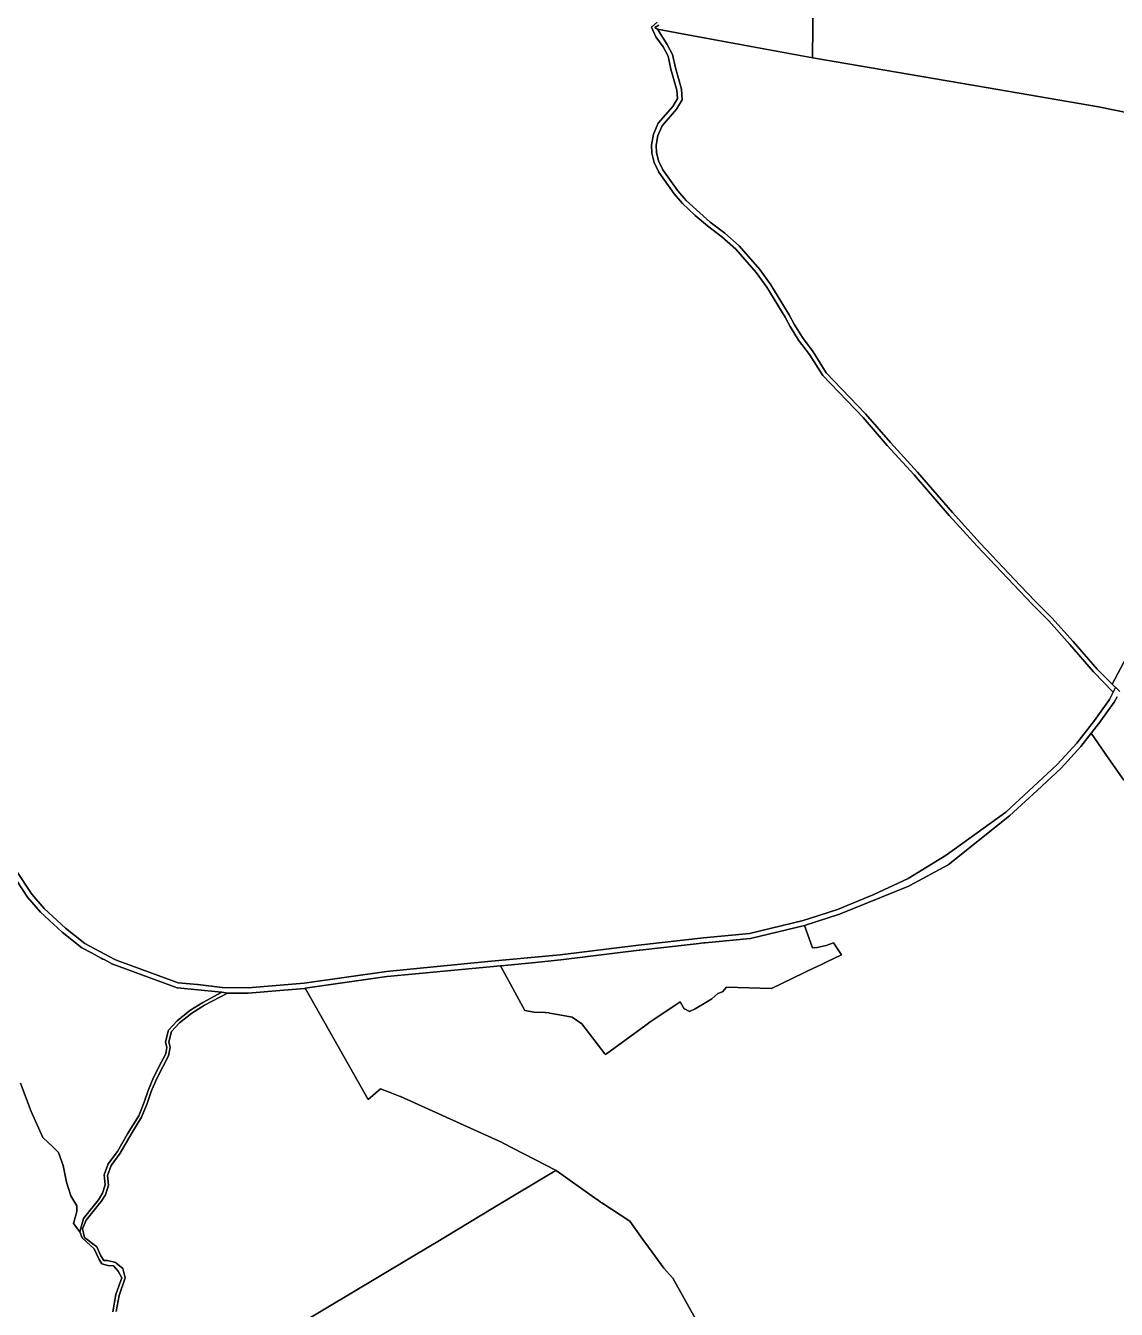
# Model space of a CAD drawing. Header units: metres. Extents: x 3 to 1005126, y 39 to 4383651.
# Drawn here: x 479340 to 481018, y 4367802 to 4369776 of the extents above; entities that cross this region are included whole.
import ezdxf

# ---------------------------------------------------------------- set-up
doc = ezdxf.new("R2010")
doc.units = ezdxf.units.M
doc.header["$MEASUREMENT"] = 0
doc.layers.add('TM_Llucmajor', color=7, linetype='Continuous')

msp = doc.modelspace()

# ---------------------------------------------------------------- linework, layer by layer
at = {"layer": 'TM_Llucmajor', "linetype": 'Continuous', "flags": 128}
for points in [[(480552.5, 4369917), (480550.4, 4369726.7), (480347.2, 4369764.2), (480312.1, 4369770.7), (480312, 4369770.8), (480307.9, 4369773.1), (480314.1, 4369776.9)], [(481158.4, 4369616.6), (480990.6, 4369651.1), (480820.8, 4369680.6), (480796.7, 4369684.7), (480583.9, 4369720.7), (480556.9, 4369725.5), (480550.4, 4369726.7), (480552.5, 4369917)], [(480311.4, 4369781.4), (480302.6, 4369773.7), (480309.6, 4369758.9), (480320.6, 4369743.3), (480328.4, 4369729), (480332.6, 4369709.2), (480341.7, 4369677), (480342.7, 4369663.9), (480335.6, 4369651.7), (480312.9, 4369625.9), (480305.8, 4369609.3), (480302.9, 4369592.5), (480303.4, 4369579.8), (480306.7, 4369565.7), (480314.2, 4369550.5), (480337.6, 4369517.6), (480350.7, 4369502.3), (480370, 4369484.2), (480388.8, 4369468.1), (480411.2, 4369451.1), (480432.8, 4369432.4), (480463.9, 4369396.3), (480480.4, 4369373.7), (480508.4, 4369327.5), (480516.1, 4369313.1), (480528.7, 4369292.5), (480545.7, 4369270.3), (480566.2, 4369238.1), (480628.3, 4369173.2), (480665.5, 4369130.4), (480707, 4369085), (480760.7, 4369022.6), (480803.7, 4368975.6), (480888.5, 4368886.1), (480914, 4368860.4), (480946.6, 4368824.2), (480982.8, 4368782.1), (481012.9, 4368750.9), (481007.6, 4368739.5), (480984.1, 4368707.2), (480956.9, 4368672.5), (480927.1, 4368639.5), (480911.3, 4368625.4), (480847.8, 4368566.5), (480756, 4368500.2), (480697.7, 4368464.4), (480644.8, 4368439.4), (480588.8, 4368416.6), (480546.1, 4368402.8), (480536, 4368399.5), (480453.5, 4368379.8), (480382.7, 4368372.9), (480282.8, 4368361.9), (480162.1, 4368346.7), (480050.8, 4368336.5), (479895, 4368321.4), (479768.7, 4368303), (479682.2, 4368296), (479642.4, 4368296.6), (479604.7, 4368301), (479604.3, 4368301), (479574.9, 4368303.9), (479487.9, 4368335.3), (479487.5, 4368335.4), (479477.3, 4368339.9), (479430.9, 4368364.2), (479401.4, 4368387.9), (479368.6, 4368418.2), (479349.5, 4368440.3), (479325.5, 4368476.7)], [(480314.1, 4369776.9), (480307.9, 4369773.1), (480312, 4369770.8), (480312.1, 4369770.7), (480326.8, 4369747.1), (480335.2, 4369731.5), (480339.5, 4369711), (480348.8, 4369678.2), (480350, 4369662.2), (480341.4, 4369647.4), (480319.1, 4369622.1), (480312.7, 4369607.2), (480310.1, 4369592), (480310.6, 4369580.8), (480313.5, 4369568.1), (480320.4, 4369554.1), (480343.3, 4369522), (480355.9, 4369507.3), (480393.3, 4369473.8), (480415.7, 4369456.7), (480437.9, 4369437.5), (480469.5, 4369400.8), (480486.4, 4369377.6), (480514.6, 4369331.2), (480522.4, 4369316.7), (480534.9, 4369296.3), (480551.3, 4369274.1), (480571.6, 4369242.3), (480632.2, 4369179), (480670.5, 4369134.9), (480712, 4369089.5), (480765.7, 4369027.2), (480808.6, 4368980.2), (480870.6, 4368914.6), (480893.1, 4368890.8), (480918.7, 4368865.1), (480951.7, 4368828.7), (480988.2, 4368786.2), (481016.8, 4368757.9), (481016.7, 4368757.8), (481012.9, 4368750.9), (480982.8, 4368782.1), (480946.6, 4368824.2), (480914, 4368860.4), (480888.5, 4368886.1), (480803.7, 4368975.6), (480760.7, 4369022.6), (480707, 4369085), (480665.5, 4369130.4), (480628.3, 4369173.2), (480566.2, 4369238.1), (480545.7, 4369270.3), (480528.7, 4369292.5), (480516.1, 4369313.1), (480508.4, 4369327.5), (480480.4, 4369373.7), (480463.9, 4369396.3), (480432.8, 4369432.4), (480411.2, 4369451.1), (480388.8, 4369468.1), (480370, 4369484.2), (480350.7, 4369502.3), (480337.6, 4369517.6), (480314.2, 4369550.5), (480306.7, 4369565.7), (480303.4, 4369579.8), (480302.9, 4369592.5), (480305.8, 4369609.3), (480312.9, 4369625.9), (480335.6, 4369651.7), (480342.7, 4369663.9), (480341.7, 4369677), (480332.6, 4369709.2), (480328.4, 4369729), (480320.6, 4369743.3), (480309.6, 4369758.9), (480302.6, 4369773.7), (480311.4, 4369781.4)], [(481049.7, 4368835.5), (481011.4, 4368763.2), (480988.2, 4368786.2), (480951.7, 4368828.7), (480918.7, 4368865.1), (480893.1, 4368890.8), (480870.6, 4368914.6), (480808.6, 4368980.2), (480765.7, 4369027.2), (480712, 4369089.5), (480670.5, 4369134.9), (480632.2, 4369179), (480571.6, 4369242.3), (480551.3, 4369274.1), (480534.9, 4369296.3), (480522.4, 4369316.7), (480514.6, 4369331.2), (480486.4, 4369377.6), (480469.5, 4369400.8), (480437.9, 4369437.5), (480415.7, 4369456.7), (480393.3, 4369473.8), (480355.9, 4369507.3), (480343.3, 4369522), (480320.4, 4369554.1), (480313.5, 4369568.1), (480310.6, 4369580.8), (480310.1, 4369592), (480312.7, 4369607.2), (480319.1, 4369622.1), (480341.4, 4369647.4), (480350, 4369662.2), (480348.8, 4369678.2), (480339.5, 4369711), (480335.2, 4369731.5), (480326.8, 4369747.1), (480312.1, 4369770.7), (480347.2, 4369764.2), (480556.9, 4369725.5), (480583.9, 4369720.7), (480796.7, 4369684.7), (480820.8, 4369680.6), (480820.8, 4369680.6), (480990.6, 4369651.1), (481158.4, 4369616.6)], [(481023.1, 4368751.7), (481016.9, 4368757.8), (481016.8, 4368757.9), (481011.4, 4368763.2), (481049.7, 4368835.5)], [(481019, 4368743.6), (481014.7, 4368735.4), (480990.8, 4368702.5), (480990.6, 4368702.4), (480979.8, 4368688.5), (480963.1, 4368667.3), (480963.1, 4368667.1), (480933, 4368634), (480932.8, 4368633.8), (480895.9, 4368599.7), (480853.4, 4368560.6), (480759.2, 4368485.5), (480759.1, 4368485.4), (480700, 4368453.3), (480699.7, 4368453.2), (480592.1, 4368409.2), (480538.2, 4368391.7), (480455, 4368372), (480454.7, 4368371.9), (480385.2, 4368365.3), (480383.4, 4368365.1), (480371.4, 4368363.8), (480284.8, 4368354.2), (480283.6, 4368354.1), (480163.3, 4368338.9), (480119, 4368334.6), (480118.6, 4368334.6), (480071.5, 4368330.1), (480070.6, 4368330), (479896, 4368313.7), (479895.9, 4368313.6), (479769.8, 4368295.3), (479769.5, 4368295.2), (479737.3, 4368292.6), (479682.6, 4368288.1), (479682.4, 4368288.1), (479650.6, 4368288.1), (479650.4, 4368288.1), (479641.6, 4368289.2), (479637.7, 4368289.6), (479636.4, 4368289.8), (479573.5, 4368296.1), (479573.3, 4368296.1), (479474, 4368332.6), (479473.6, 4368332.7), (479460.8, 4368339.4), (479459, 4368340.4), (479456.2, 4368341.9), (479441.2, 4368349.7), (479426.4, 4368357.5), (479396.2, 4368381.8), (479362.8, 4368412.6), (479343.1, 4368435.4), (479318.7, 4368472.5)], [(479325.5, 4368476.7), (479349.5, 4368440.3), (479368.6, 4368418.2), (479401.4, 4368387.9), (479430.9, 4368364.2), (479477.3, 4368339.9), (479487.5, 4368335.4), (479487.9, 4368335.3), (479574.9, 4368303.9), (479604.3, 4368301), (479604.7, 4368301), (479642.4, 4368296.6), (479682.2, 4368296), (479768.7, 4368303), (479895, 4368321.4), (480050.8, 4368336.5), (480162.1, 4368346.7), (480282.8, 4368361.9), (480382.7, 4368372.9), (480453.5, 4368379.8), (480536, 4368399.5), (480546.1, 4368402.8), (480588.8, 4368416.6), (480644.8, 4368439.4), (480697.7, 4368464.4), (480756, 4368500.2), (480847.8, 4368566.5), (480911.3, 4368625.4), (480927.1, 4368639.5), (480956.9, 4368672.5), (480984.1, 4368707.2), (481007.6, 4368739.5), (481012.9, 4368750.9), (481016.7, 4368757.8), (481016.8, 4368757.9), (481016.9, 4368757.8), (481023.1, 4368751.7)], [(481029.2, 4368615.5), (481006.6, 4368648.4), (480979.3, 4368687.9), (480979.8, 4368688.5), (480990.6, 4368702.4), (480990.8, 4368702.5), (481014.7, 4368735.4), (481019, 4368743.6)], [(480393.2, 4367746.5), (480335.5, 4367849.6), (480335.2, 4367850), (480322, 4367865.1), (480293.9, 4367902.7), (480292, 4367905.2), (480269.6, 4367937.3), (480226.4, 4367965.2), (480224.6, 4367966.5), (480220.6, 4367969.4), (480218, 4367971.2), (480215.1, 4367973.3), (480156.2, 4368015.2), (480073.7, 4368057.9), (480073.1, 4368058.2), (479916.5, 4368128.9), (479916.2, 4368129), (479905.7, 4368133.1), (479886, 4368140.6), (479867, 4368124.4), (479769.8, 4368295.3), (479895.9, 4368313.6), (479896, 4368313.7), (480070.6, 4368330), (480108, 4368261.3), (480122.3, 4368258.4), (480138.8, 4368258.3), (480139, 4368258.3), (480139.7, 4368258.3), (480145.4, 4368257.4), (480145.8, 4368257.3), (480161.5, 4368254.7), (480180.7, 4368250.7), (480195.7, 4368240.7), (480231.1, 4368194.6), (480232, 4368193.5), (480233.7, 4368194.7), (480294.3, 4368238.8), (480298.2, 4368241.6), (480298.9, 4368242.1), (480346.7, 4368274.5), (480353.3, 4368263.7), (480353.4, 4368263.6), (480361.2, 4368259.7), (480370, 4368264), (480388.8, 4368275.2), (480395.6, 4368279.3), (480405, 4368287.6), (480412.2, 4368289.7), (480418.4, 4368297.2), (480486.7, 4368295), (480487, 4368295), (480487.5, 4368295.2), (480554, 4368327.1), (480554.7, 4368327.5), (480567.5, 4368333.6), (480572.4, 4368335.9), (480595.1, 4368346.8), (480582.7, 4368365.5), (480571.6, 4368361.1), (480557.7, 4368358.2), (480550.5, 4368357.7), (480538.2, 4368391.7), (480592.1, 4368409.2), (480699.7, 4368453.2), (480700, 4368453.3), (480759.1, 4368485.4), (480759.2, 4368485.5), (480853.4, 4368560.6), (480895.9, 4368599.7), (480932.8, 4368633.8), (480933, 4368634), (480963.1, 4368667.1), (480963.1, 4368667.3), (480979.3, 4368687.9), (481006.6, 4368648.4), (481029.2, 4368615.5)], [(479318.7, 4368472.5), (479343.1, 4368435.4), (479362.8, 4368412.6), (479396.2, 4368381.8), (479426.4, 4368357.5), (479441.2, 4368349.7), (479456.2, 4368341.9), (479459, 4368340.4), (479460.8, 4368339.4), (479473.6, 4368332.7), (479474, 4368332.6), (479573.3, 4368296.1), (479573.5, 4368296.1), (479636.4, 4368289.8), (479637.7, 4368289.6), (479641.6, 4368289.2), (479612.8, 4368273.5), (479592.6, 4368261.3), (479573, 4368245.5), (479559.7, 4368231.1), (479555, 4368213.2), (479557.2, 4368204.3), (479556.1, 4368198.2), (479555.1, 4368193.3), (479549.3, 4368182.2), (479536.8, 4368157.9), (479528.5, 4368138.1), (479522.4, 4368120), (479514, 4368099.4), (479496.8, 4368071.3), (479481.4, 4368044.4), (479467.2, 4368025.1), (479460.9, 4368008.2), (479462.4, 4367993.1), (479458.3, 4367980), (479452, 4367970.1), (479429, 4367941.2), (479423.6, 4367921), (479413.8, 4367933.7), (479418.7, 4367951.8), (479419, 4367960.5), (479409.6, 4367975.9), (479402.8, 4367997.3), (479398, 4368022.7), (479390.6, 4368043), (479386.4, 4368047), (479381.7, 4368051.5), (479374.9, 4368058), (479366.5, 4368066.1), (479348.4, 4368106), (479332.1, 4368149.4)], [(479474.3, 4367797.6), (479479, 4367824.2), (479486.6, 4367845.9), (479487.9, 4367850.2), (479482.5, 4367860.1), (479475.1, 4367868.4), (479466.4, 4367869.2), (479457.4, 4367871.5), (479453.4, 4367878), (479449, 4367886.8), (479445.6, 4367894.4), (479427.2, 4367911.5), (479423.6, 4367921), (479429, 4367941.2), (479452, 4367970.1), (479458.3, 4367980), (479462.4, 4367993.1), (479460.9, 4368008.2), (479467.2, 4368025.1), (479481.4, 4368044.4), (479496.8, 4368071.3), (479514, 4368099.4), (479522.4, 4368120), (479528.5, 4368138.1), (479536.8, 4368157.9), (479549.3, 4368182.2), (479555.1, 4368193.3), (479556.1, 4368198.2), (479557.2, 4368204.3), (479555, 4368213.2), (479559.7, 4368231.1), (479573, 4368245.5), (479592.6, 4368261.3), (479612.8, 4368273.5), (479641.6, 4368289.2), (479650.4, 4368288.1), (479650.4, 4368288), (479615.3, 4368269.2), (479595.5, 4368257.2), (479576.8, 4368242.2), (479576.4, 4368241.8), (479564.3, 4368228.7), (479564.2, 4368228.7), (479560.1, 4368213.2), (479562.3, 4368204.5), (479559.9, 4368191.6), (479550.9, 4368174.3), (479541.3, 4368155.8), (479533.2, 4368136.4), (479527.1, 4368118.3), (479527, 4368118.1), (479518.4, 4368097.1), (479518.4, 4368097), (479502.4, 4368070.8), (479485.7, 4368041.7), (479471.6, 4368022.7), (479466, 4368007.6), (479467.4, 4367992.6), (479462.9, 4367977.8), (479462.8, 4367977.7), (479456, 4367967.3), (479455.8, 4367966.9), (479433.4, 4367938.8), (479433.3, 4367938.5), (479427.6, 4367925.5), (479430.5, 4367911.9), (479449.7, 4367897.6), (479455.8, 4367883.8), (479460.1, 4367876.6), (479466, 4367876.6), (479466.1, 4367876.6), (479478.9, 4367873.4), (479479, 4367873.3), (479489.5, 4367864.4), (479493.1, 4367850), (479483.8, 4367822.9), (479479.4, 4367798.3)], [(479479.4, 4367798.3), (479483.8, 4367822.9), (479493.1, 4367850), (479489.5, 4367864.4), (479479, 4367873.3), (479478.9, 4367873.4), (479466.1, 4367876.6), (479466, 4367876.6), (479460.1, 4367876.6), (479455.8, 4367883.8), (479449.7, 4367897.6), (479430.5, 4367911.9), (479427.6, 4367925.5), (479433.3, 4367938.5), (479433.4, 4367938.8), (479455.8, 4367966.9), (479456, 4367967.3), (479462.8, 4367977.7), (479462.9, 4367977.8), (479467.4, 4367992.6), (479466, 4368007.6), (479471.6, 4368022.7), (479485.7, 4368041.7), (479502.4, 4368070.8), (479518.4, 4368097), (479518.4, 4368097.1), (479527, 4368118.1), (479527.1, 4368118.3), (479533.2, 4368136.4), (479541.3, 4368155.8), (479550.9, 4368174.3), (479559.9, 4368191.6), (479562.3, 4368204.5), (479560.1, 4368213.2), (479564.2, 4368228.7), (479564.3, 4368228.7), (479576.4, 4368241.8), (479576.8, 4368242.2), (479595.5, 4368257.2), (479615.3, 4368269.2), (479650.4, 4368288), (479650.4, 4368288.1), (479650.6, 4368288.1), (479682.4, 4368288.1), (479682.6, 4368288.1), (479737.3, 4368292.6), (479769.5, 4368295.2), (479769.8, 4368295.3), (479867, 4368124.4), (479886, 4368140.6), (479905.7, 4368133.1), (479916.2, 4368129), (479916.5, 4368128.9), (480073.1, 4368058.2), (480073.7, 4368057.9), (480156.2, 4368015.2), (480152.3, 4368012.9), (480064, 4367960.2), (480058.6, 4367956.9), (479968.8, 4367902.9), (479967.9, 4367902.4), (479718.3, 4367753)], [(479332.1, 4368149.4), (479348.4, 4368106), (479366.5, 4368066.1), (479374.9, 4368058), (479381.7, 4368051.5), (479386.4, 4368047), (479390.6, 4368043), (479398, 4368022.7), (479402.8, 4367997.3), (479409.6, 4367975.9), (479419, 4367960.5), (479418.7, 4367951.8), (479413.8, 4367933.7), (479423.6, 4367921), (479427.2, 4367911.5), (479445.6, 4367894.4), (479449, 4367886.8), (479453.4, 4367878), (479457.4, 4367871.5), (479466.4, 4367869.2), (479475.1, 4367868.4), (479482.5, 4367860.1), (479487.9, 4367850.2), (479486.6, 4367845.9), (479479, 4367824.2), (479474.3, 4367797.6)], [(479718.3, 4367753), (479967.9, 4367902.4), (479968.8, 4367902.9), (480058.6, 4367956.9), (480064, 4367960.2), (480152.3, 4368012.9), (480156.2, 4368015.2), (480215.1, 4367973.3), (480218, 4367971.2), (480220.6, 4367969.4), (480224.6, 4367966.5), (480226.4, 4367965.2), (480269.6, 4367937.3), (480292, 4367905.2), (480293.9, 4367902.7), (480322, 4367865.1), (480335.2, 4367850), (480335.5, 4367849.6), (480393.2, 4367746.5)]]:
    msp.add_lwpolyline(points, dxfattribs=at)
msp.add_lwpolyline([(480108, 4368261.3), (480070.6, 4368330), (480071.5, 4368330.1), (480118.6, 4368334.6), (480119, 4368334.6), (480163.3, 4368338.9), (480283.6, 4368354.1), (480284.8, 4368354.2), (480371.4, 4368363.8), (480383.4, 4368365.1), (480385.2, 4368365.3), (480454.7, 4368371.9), (480455, 4368372), (480538.2, 4368391.7), (480550.5, 4368357.7), (480557.7, 4368358.2), (480571.6, 4368361.1), (480582.7, 4368365.5), (480595.1, 4368346.8), (480572.4, 4368335.9), (480567.5, 4368333.6), (480554.7, 4368327.5), (480554, 4368327.1), (480487.5, 4368295.2), (480487, 4368295), (480486.7, 4368295), (480418.4, 4368297.2), (480412.2, 4368289.7), (480405, 4368287.6), (480395.6, 4368279.3), (480388.8, 4368275.2), (480370, 4368264), (480361.2, 4368259.7), (480353.4, 4368263.6), (480353.3, 4368263.7), (480346.7, 4368274.5), (480298.9, 4368242.1), (480298.2, 4368241.6), (480294.3, 4368238.8), (480233.7, 4368194.7), (480232, 4368193.5), (480231.1, 4368194.6), (480195.7, 4368240.7), (480180.7, 4368250.7), (480161.5, 4368254.7), (480145.8, 4368257.3), (480145.4, 4368257.4), (480139.7, 4368258.3), (480139, 4368258.3), (480138.8, 4368258.3), (480122.3, 4368258.4), (480108, 4368261.3)], close=True, dxfattribs=at)

doc.saveas('drawing.dxf')
